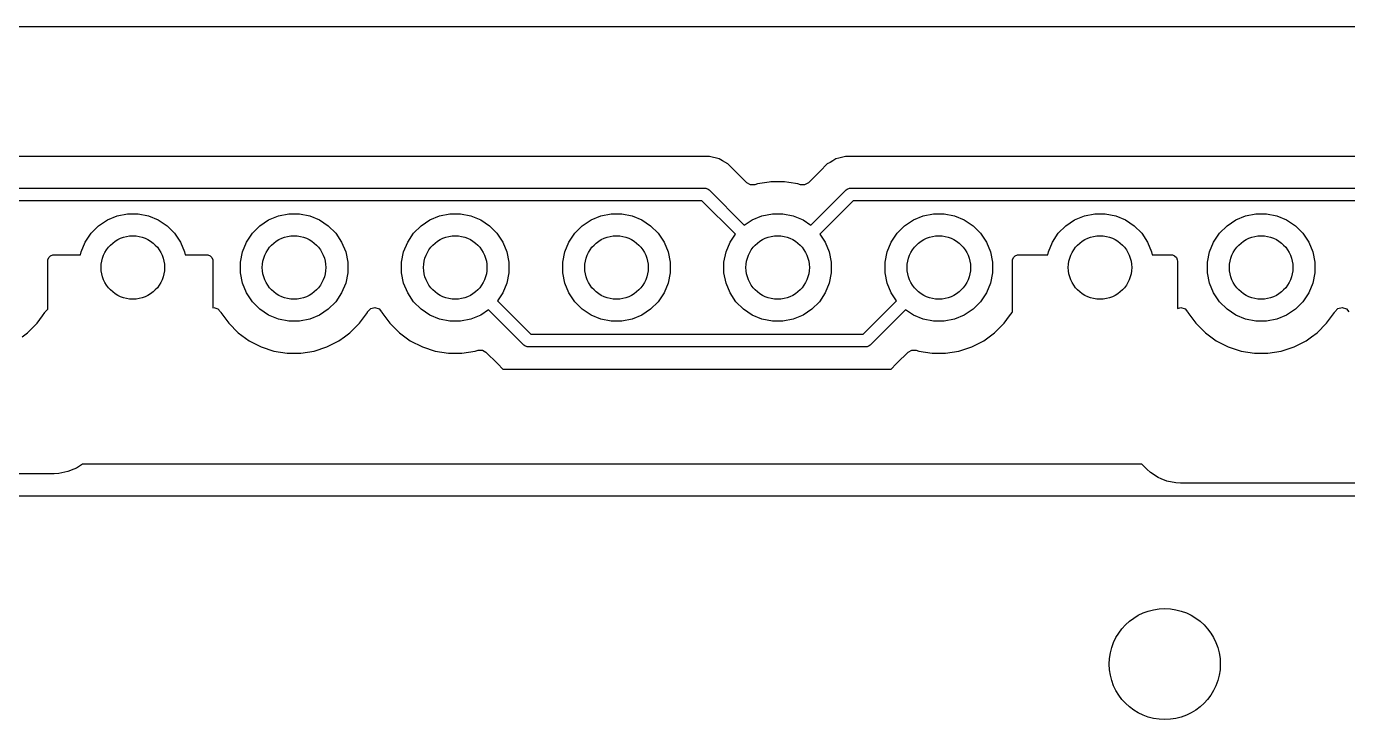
# Model space of a CAD drawing. Extents: x 81.5 to 180.4, y -148.7 to -49.7.
# Drawn here: x 105.56 to 126.38, y -60.62 to -49.7 of the extents above; entities that cross this region are included whole.
import ezdxf

# ---------------------------------------------------------------- set-up
doc = ezdxf.new("R2010")
doc.units = 0
doc.layers.add('BLACK', color=7, linetype='CONTINUOUS')

msp = doc.modelspace()

# ---------------------------------------------------------------- linework, layer by layer
at = {"layer": 'BLACK', "linetype": 'CONTINUOUS'}
for p, q in [((81.5745, -49.7005), (180.3255, -49.7005)), ((116.162331, -51.7485), (103.39767, -51.7485)), ((116.162347, -51.748499), (116.162331, -51.7485)), ((116.169943, -51.748499), (116.162347, -51.748499)), ((116.328057, -51.748499), (116.169943, -51.748499)), ((116.480785, -51.789423), (116.328057, -51.748499)), ((116.5309, -51.818358), (116.480785, -51.789423)), ((116.530904, -51.818359), (116.5309, -51.818358)), ((116.530904, -51.81836), (116.530904, -51.818359)), ((116.617716, -51.86848), (116.530904, -51.81836)), ((118.269095, -51.81836), (118.225689, -51.84342)), ((118.269096, -51.818359), (118.269095, -51.81836)), ((118.319209, -51.789425), (118.269096, -51.818359)), ((118.31921, -51.789424), (118.319209, -51.789425)), ((118.364587, -51.777265), (118.31921, -51.789424)), ((118.471943, -51.748499), (118.364587, -51.777265)), ((118.630058, -51.748499), (118.471943, -51.748499)), ((118.637654, -51.748499), (118.630058, -51.748499)), ((118.63767, -51.7485), (118.637654, -51.748499)), ((131.402331, -51.7485), (118.63767, -51.7485)), ((116.617717, -51.868481), (116.617716, -51.86848)), ((116.736588, -51.987352), (116.617717, -51.868481)), ((116.73659, -51.987355), (116.736588, -51.987352)), ((116.915476, -52.166241), (116.73659, -51.987355)), ((118.070478, -51.980286), (117.884522, -52.166241)), ((118.182282, -51.868481), (118.070478, -51.980286)), ((118.182285, -51.868479), (118.182282, -51.868481)), ((118.225689, -51.84342), (118.182285, -51.868479)), ((103.311, -52.249), (116.249, -52.249)), ((116.249, -52.249), (116.268509, -52.250921)), ((116.268509, -52.250921), (116.304557, -52.265853)), ((116.971632, -52.198486), (116.915476, -52.166241)), ((117.041473, -52.196492), (116.971632, -52.198486)), ((117.083757, -52.182753), (117.041473, -52.196492)), ((117.265006, -52.154046), (117.083757, -52.182753)), ((117.293713, -52.1495), (117.265006, -52.154046)), ((117.506287, -52.1495), (117.293713, -52.1495)), ((117.576272, -52.160584), (117.506287, -52.1495)), ((117.716245, -52.182754), (117.576272, -52.160584)), ((117.758523, -52.196491), (117.716245, -52.182754)), ((117.823199, -52.199726), (117.758523, -52.196491)), ((117.884522, -52.166241), (117.823199, -52.199726)), ((118.495443, -52.265853), (118.531491, -52.250921)), ((118.531491, -52.250921), (118.551, -52.249)), ((118.551, -52.249), (131.489, -52.249)), ((116.207578, -52.449), (103.352422, -52.449)), ((116.733489, -52.974911), (116.207578, -52.449)), ((116.304557, -52.265853), (116.319711, -52.278289)), ((116.319711, -52.278289), (116.874911, -52.833489)), ((117.925088, -52.833489), (118.480289, -52.278289)), ((118.592422, -52.449), (118.06651, -52.974911)), ((118.480289, -52.278289), (118.495443, -52.265853)), ((131.447578, -52.449), (118.592422, -52.449)), ((106.993258, -52.686601), (107.156685, -52.654093)), ((107.156685, -52.654093), (107.323315, -52.654093)), ((107.323315, -52.654093), (107.486742, -52.686601)), ((109.533258, -52.686601), (109.696685, -52.654093)), ((109.696685, -52.654093), (109.863315, -52.654093)), ((109.863315, -52.654093), (110.026742, -52.686601)), ((112.073258, -52.686601), (112.236685, -52.654093)), ((112.236685, -52.654093), (112.403315, -52.654093)), ((112.403315, -52.654093), (112.566742, -52.686601)), ((114.613258, -52.686601), (114.776685, -52.654093)), ((114.776685, -52.654093), (114.943315, -52.654093)), ((114.943315, -52.654093), (115.106742, -52.686601)), ((117.153258, -52.686601), (117.316685, -52.654093)), ((117.316685, -52.654093), (117.483315, -52.654093)), ((117.483315, -52.654093), (117.646742, -52.686601)), ((119.693258, -52.686601), (119.856685, -52.654093)), ((119.856685, -52.654093), (120.023315, -52.654093)), ((120.023315, -52.654093), (120.186742, -52.686601)), ((122.233258, -52.686601), (122.396685, -52.654093)), ((122.396685, -52.654093), (122.563315, -52.654093)), ((122.563315, -52.654093), (122.726742, -52.686601)), ((124.773258, -52.686601), (124.936685, -52.654093)), ((124.936685, -52.654093), (125.103315, -52.654093)), ((125.103315, -52.654093), (125.266742, -52.686601)), ((106.582941, -52.960766), (106.700766, -52.842941)), ((106.700766, -52.842941), (106.839313, -52.750367)), ((106.839313, -52.750367), (106.993258, -52.686601)), ((107.486742, -52.686601), (107.640687, -52.750367)), ((107.640687, -52.750367), (107.779234, -52.842941)), ((107.779234, -52.842941), (107.897059, -52.960766)), ((109.122941, -52.960766), (109.240766, -52.842941)), ((109.240766, -52.842941), (109.379313, -52.750367)), ((109.379313, -52.750367), (109.533258, -52.686601)), ((110.026742, -52.686601), (110.180687, -52.750367)), ((110.180687, -52.750367), (110.319234, -52.842941)), ((110.319234, -52.842941), (110.437059, -52.960766)), ((111.662941, -52.960766), (111.780766, -52.842941)), ((111.780766, -52.842941), (111.919313, -52.750367)), ((111.919313, -52.750367), (112.073258, -52.686601)), ((112.566742, -52.686601), (112.720687, -52.750367)), ((112.720687, -52.750367), (112.859234, -52.842941)), ((112.859234, -52.842941), (112.977059, -52.960766)), ((114.202941, -52.960766), (114.320766, -52.842941)), ((114.320766, -52.842941), (114.459313, -52.750367)), ((114.459313, -52.750367), (114.613258, -52.686601)), ((115.106742, -52.686601), (115.260687, -52.750367)), ((115.260687, -52.750367), (115.399234, -52.842941)), ((115.399234, -52.842941), (115.517059, -52.960766)), ((116.874911, -52.833489), (116.999313, -52.750367)), ((116.999313, -52.750367), (117.153258, -52.686601)), ((117.646742, -52.686601), (117.800687, -52.750367)), ((117.800687, -52.750367), (117.925088, -52.833489)), ((119.282941, -52.960766), (119.400766, -52.842941)), ((119.400766, -52.842941), (119.539313, -52.750367)), ((119.539313, -52.750367), (119.693258, -52.686601)), ((120.186742, -52.686601), (120.340687, -52.750367)), ((120.340687, -52.750367), (120.479234, -52.842941)), ((120.479234, -52.842941), (120.597059, -52.960766)), ((121.822941, -52.960766), (121.940766, -52.842941)), ((121.940766, -52.842941), (122.079313, -52.750367)), ((122.079313, -52.750367), (122.233258, -52.686601)), ((122.726742, -52.686601), (122.880687, -52.750367)), ((122.880687, -52.750367), (123.019234, -52.842941)), ((123.019234, -52.842941), (123.137059, -52.960766)), ((124.362941, -52.960766), (124.480766, -52.842941)), ((124.480766, -52.842941), (124.619313, -52.750367)), ((124.619313, -52.750367), (124.773258, -52.686601)), ((125.266742, -52.686601), (125.420687, -52.750367)), ((125.420687, -52.750367), (125.559234, -52.842941)), ((125.559234, -52.842941), (125.677059, -52.960766)), ((106.490367, -53.099313), (106.582941, -52.960766)), ((107.897059, -52.960766), (107.989633, -53.099313)), ((109.030367, -53.099313), (109.122941, -52.960766)), ((110.437059, -52.960766), (110.529633, -53.099313)), ((111.570367, -53.099313), (111.662941, -52.960766)), ((112.977059, -52.960766), (113.069633, -53.099313)), ((114.110367, -53.099313), (114.202941, -52.960766)), ((115.517059, -52.960766), (115.609633, -53.099313)), ((116.650367, -53.099313), (116.733489, -52.974911)), ((118.06651, -52.974911), (118.149633, -53.099313)), ((119.190367, -53.099313), (119.282941, -52.960766)), ((120.597059, -52.960766), (120.689633, -53.099313)), ((121.730367, -53.099313), (121.822941, -52.960766)), ((123.137059, -52.960766), (123.229633, -53.099313)), ((124.270367, -53.099313), (124.362941, -52.960766)), ((125.677059, -52.960766), (125.769633, -53.099313)), ((106.417303, -53.3), (106.426601, -53.253258)), ((106.426601, -53.253258), (106.490367, -53.099313)), ((107.989633, -53.099313), (108.053399, -53.253258)), ((108.053399, -53.253258), (108.062697, -53.3)), ((108.934093, -53.416685), (108.966601, -53.253258)), ((108.966601, -53.253258), (109.030367, -53.099313)), ((110.529633, -53.099313), (110.593399, -53.253258)), ((110.593399, -53.253258), (110.625907, -53.416685)), ((111.474093, -53.416685), (111.506601, -53.253258)), ((111.506601, -53.253258), (111.570367, -53.099313)), ((113.069633, -53.099313), (113.133399, -53.253258)), ((113.133399, -53.253258), (113.165907, -53.416685)), ((114.014093, -53.416685), (114.046601, -53.253258)), ((114.046601, -53.253258), (114.110367, -53.099313)), ((115.609633, -53.099313), (115.673399, -53.253258)), ((115.673399, -53.253258), (115.705907, -53.416685)), ((116.554093, -53.416685), (116.586601, -53.253258)), ((116.586601, -53.253258), (116.650367, -53.099313)), ((118.149633, -53.099313), (118.213399, -53.253258)), ((118.213399, -53.253258), (118.245907, -53.416685)), ((119.094093, -53.416685), (119.126601, -53.253258)), ((119.126601, -53.253258), (119.190367, -53.099313)), ((120.689633, -53.099313), (120.753399, -53.253258)), ((120.753399, -53.253258), (120.785907, -53.416685)), ((121.657303, -53.3), (121.666601, -53.253258)), ((121.666601, -53.253258), (121.730367, -53.099313)), ((123.229633, -53.099313), (123.293399, -53.253258)), ((123.293399, -53.253258), (123.302697, -53.3)), ((124.174093, -53.416685), (124.206601, -53.253258)), ((124.206601, -53.253258), (124.270367, -53.099313)), ((125.769633, -53.099313), (125.833399, -53.253258)), ((125.833399, -53.253258), (125.865907, -53.416685)), ((105.9, -53.4), (105.901921, -53.380491)), ((105.9, -54.155931), (105.9, -53.4)), ((105.901921, -53.380491), (105.916853, -53.344443)), ((105.916853, -53.344443), (105.944443, -53.316853)), ((105.944443, -53.316853), (105.980491, -53.301921)), ((105.980491, -53.301921), (106, -53.3)), ((106, -53.3), (106.417303, -53.3)), ((108.062697, -53.3), (108.4, -53.3)), ((108.4, -53.3), (108.419509, -53.301921)), ((108.419509, -53.301921), (108.455557, -53.316853)), ((108.455557, -53.316853), (108.483147, -53.344443)), ((108.483147, -53.344443), (108.498079, -53.380491)), ((108.498079, -53.380491), (108.5, -53.4)), ((108.5, -53.4), (108.5, -54.134633)), ((108.934093, -53.583315), (108.934093, -53.416685)), ((110.625907, -53.416685), (110.625907, -53.583315)), ((111.474093, -53.583315), (111.474093, -53.416685)), ((113.165907, -53.416685), (113.165907, -53.583315)), ((114.014093, -53.583315), (114.014093, -53.416685)), ((115.705907, -53.416685), (115.705907, -53.583315)), ((116.554093, -53.583315), (116.554093, -53.416685)), ((118.245907, -53.416685), (118.245907, -53.583315)), ((119.094093, -53.583315), (119.094093, -53.416685)), ((120.785907, -53.416685), (120.785907, -53.583315)), ((121.1, -53.4), (121.101921, -53.380491)), ((121.1, -54.198288), (121.1, -53.4)), ((121.101921, -53.380491), (121.116853, -53.344443)), ((121.116853, -53.344443), (121.144443, -53.316853)), ((121.144443, -53.316853), (121.180491, -53.301921)), ((121.180491, -53.301921), (121.2, -53.3)), ((121.2, -53.3), (121.657303, -53.3)), ((123.302697, -53.3), (123.6, -53.3)), ((123.6, -53.3), (123.619509, -53.301921)), ((123.619509, -53.301921), (123.655557, -53.316853)), ((123.655557, -53.316853), (123.683147, -53.344443)), ((123.683147, -53.344443), (123.698079, -53.380491)), ((123.698079, -53.380491), (123.7, -53.4)), ((123.7, -53.4), (123.7, -54.14454)), ((124.174093, -53.583315), (124.174093, -53.416685)), ((125.865907, -53.416685), (125.865907, -53.583315)), ((108.966601, -53.746742), (108.934093, -53.583315)), ((110.625907, -53.583315), (110.593399, -53.746742)), ((111.506601, -53.746742), (111.474093, -53.583315)), ((113.165907, -53.583315), (113.133399, -53.746742)), ((114.046601, -53.746742), (114.014093, -53.583315)), ((115.705907, -53.583315), (115.673399, -53.746742)), ((116.586601, -53.746742), (116.554093, -53.583315)), ((118.245907, -53.583315), (118.213399, -53.746742)), ((119.126601, -53.746742), (119.094093, -53.583315)), ((120.785907, -53.583315), (120.753399, -53.746742)), ((124.206601, -53.746742), (124.174093, -53.583315)), ((125.865907, -53.583315), (125.833399, -53.746742)), ((109.030367, -53.900687), (108.966601, -53.746742)), ((109.122941, -54.039234), (109.030367, -53.900687)), ((110.529633, -53.900687), (110.437059, -54.039234)), ((110.593399, -53.746742), (110.529633, -53.900687)), ((111.570367, -53.900687), (111.506601, -53.746742)), ((111.662941, -54.039234), (111.570367, -53.900687)), ((113.069633, -53.900687), (112.98651, -54.025088)), ((113.133399, -53.746742), (113.069633, -53.900687)), ((114.110367, -53.900687), (114.046601, -53.746742)), ((114.202941, -54.039234), (114.110367, -53.900687)), ((115.609633, -53.900687), (115.517059, -54.039234)), ((115.673399, -53.746742), (115.609633, -53.900687)), ((116.650367, -53.900687), (116.586601, -53.746742)), ((116.742941, -54.039234), (116.650367, -53.900687)), ((118.149633, -53.900687), (118.057059, -54.039234)), ((118.213399, -53.746742), (118.149633, -53.900687)), ((119.190367, -53.900687), (119.126601, -53.746742)), ((119.273489, -54.025088), (119.190367, -53.900687)), ((120.689633, -53.900687), (120.597059, -54.039234)), ((120.753399, -53.746742), (120.689633, -53.900687)), ((124.270367, -53.900687), (124.206601, -53.746742)), ((124.362941, -54.039234), (124.270367, -53.900687)), ((125.769633, -53.900687), (125.677059, -54.039234)), ((125.833399, -53.746742), (125.769633, -53.900687)), ((109.240766, -54.157059), (109.122941, -54.039234)), ((110.437059, -54.039234), (110.319234, -54.157059)), ((111.780766, -54.157059), (111.662941, -54.039234)), ((112.98651, -54.025088), (113.512422, -54.551)), ((114.320766, -54.157059), (114.202941, -54.039234)), ((115.517059, -54.039234), (115.399234, -54.157059)), ((116.860766, -54.157059), (116.742941, -54.039234)), ((118.057059, -54.039234), (117.939234, -54.157059)), ((118.747578, -54.551), (119.273489, -54.025088)), ((120.597059, -54.039234), (120.479234, -54.157059)), ((124.480766, -54.157059), (124.362941, -54.039234)), ((125.677059, -54.039234), (125.559234, -54.157059)), ((105.730109, -54.379786), (105.81589, -54.261717)), ((105.81589, -54.261717), (105.855051, -54.207816)), ((105.855051, -54.207816), (105.859793, -54.198508)), ((105.859793, -54.198508), (105.9, -54.155931)), ((108.5, -54.134633), (108.515025, -54.130912)), ((108.515025, -54.130912), (108.581161, -54.153447)), ((108.581161, -54.153447), (108.620204, -54.198504)), ((108.620204, -54.198504), (108.624949, -54.207817)), ((108.624949, -54.207817), (108.74989, -54.379786)), ((109.379313, -54.249633), (109.240766, -54.157059)), ((109.533258, -54.313399), (109.379313, -54.249633)), ((109.696685, -54.345907), (109.533258, -54.313399)), ((110.026742, -54.313399), (109.863315, -54.345907)), ((110.180687, -54.249633), (110.026742, -54.313399)), ((110.319234, -54.157059), (110.180687, -54.249633)), ((110.810109, -54.379786), (110.935048, -54.20782)), ((110.935047, -54.20782), (110.935051, -54.207816)), ((110.935048, -54.20782), (110.935047, -54.20782)), ((110.935051, -54.207816), (110.939514, -54.199054)), ((110.939514, -54.199054), (110.987488, -54.148259)), ((110.987488, -54.148259), (111.055308, -54.131463)), ((111.055308, -54.131463), (111.121444, -54.153999)), ((111.121444, -54.153999), (111.160486, -54.199056)), ((111.160486, -54.199056), (111.164951, -54.20782)), ((111.164951, -54.20782), (111.28989, -54.379786)), ((111.919313, -54.249633), (111.780766, -54.157059)), ((112.073258, -54.313399), (111.919313, -54.249633)), ((112.236685, -54.345907), (112.073258, -54.313399)), ((112.566742, -54.313399), (112.403315, -54.345907)), ((112.720687, -54.249633), (112.566742, -54.313399)), ((112.845088, -54.16651), (112.720687, -54.249633)), ((113.400289, -54.721711), (112.845088, -54.16651)), ((114.459313, -54.249633), (114.320766, -54.157059)), ((114.613258, -54.313399), (114.459313, -54.249633)), ((114.776685, -54.345907), (114.613258, -54.313399)), ((115.106742, -54.313399), (114.943315, -54.345907)), ((115.260687, -54.249633), (115.106742, -54.313399)), ((115.399234, -54.157059), (115.260687, -54.249633)), ((116.999313, -54.249633), (116.860766, -54.157059)), ((117.153258, -54.313399), (116.999313, -54.249633)), ((117.316685, -54.345907), (117.153258, -54.313399)), ((117.646742, -54.313399), (117.483315, -54.345907)), ((117.800687, -54.249633), (117.646742, -54.313399)), ((117.939234, -54.157059), (117.800687, -54.249633)), ((119.414911, -54.16651), (118.859711, -54.721711)), ((119.539313, -54.249633), (119.414911, -54.16651)), ((119.693258, -54.313399), (119.539313, -54.249633)), ((119.856685, -54.345907), (119.693258, -54.313399)), ((120.186742, -54.313399), (120.023315, -54.345907)), ((120.340687, -54.249633), (120.186742, -54.313399)), ((120.479234, -54.157059), (120.340687, -54.249633)), ((120.970109, -54.379786), (121.05589, -54.261717)), ((121.05589, -54.261717), (121.095051, -54.207816)), ((121.095051, -54.207816), (121.099793, -54.198508)), ((121.099793, -54.198508), (121.1, -54.198288)), ((123.7, -54.14454), (123.755025, -54.130912)), ((123.755025, -54.130912), (123.821161, -54.153447)), ((123.821161, -54.153447), (123.860204, -54.198504)), ((123.860204, -54.198504), (123.864949, -54.207817)), ((123.864949, -54.207817), (123.98989, -54.379786)), ((124.619313, -54.249633), (124.480766, -54.157059)), ((124.773258, -54.313399), (124.619313, -54.249633)), ((124.936685, -54.345907), (124.773258, -54.313399)), ((125.266742, -54.313399), (125.103315, -54.345907)), ((125.420687, -54.249633), (125.266742, -54.313399)), ((125.559234, -54.157059), (125.420687, -54.249633)), ((126.050109, -54.379786), (126.175048, -54.20782)), ((126.175047, -54.20782), (126.175051, -54.207816)), ((126.175048, -54.20782), (126.175047, -54.20782)), ((126.175051, -54.207816), (126.179514, -54.199054)), ((126.179514, -54.199054), (126.227488, -54.148259)), ((126.227488, -54.148259), (126.295308, -54.131463)), ((126.295308, -54.131463), (126.361444, -54.153999)), ((126.361444, -54.153999), (126.400486, -54.199056)), ((105.494138, -54.592335), (105.579786, -54.530109)), ((105.579786, -54.530109), (105.579788, -54.530106)), ((105.579788, -54.530106), (105.579792, -54.530104)), ((105.579792, -54.530104), (105.730104, -54.379792)), ((105.730104, -54.379792), (105.730106, -54.379788)), ((105.730106, -54.379788), (105.730109, -54.379786)), ((108.74989, -54.379786), (108.900213, -54.530109)), ((108.900213, -54.530109), (109.072179, -54.655048)), ((109.863315, -54.345907), (109.696685, -54.345907)), ((110.574138, -54.592335), (110.659786, -54.530109)), ((110.659786, -54.530109), (110.659788, -54.530106)), ((110.659788, -54.530106), (110.659792, -54.530104)), ((110.659792, -54.530104), (110.810104, -54.379792)), ((110.810104, -54.379792), (110.810106, -54.379788)), ((110.810106, -54.379788), (110.810109, -54.379786)), ((111.28989, -54.379786), (111.440213, -54.530109)), ((111.440213, -54.530109), (111.612179, -54.655048)), ((112.403315, -54.345907), (112.236685, -54.345907)), ((114.943315, -54.345907), (114.776685, -54.345907)), ((117.483315, -54.345907), (117.316685, -54.345907)), ((120.023315, -54.345907), (119.856685, -54.345907)), ((120.734138, -54.592335), (120.819786, -54.530109)), ((120.819786, -54.530109), (120.819788, -54.530106)), ((120.819788, -54.530106), (120.819792, -54.530104)), ((120.819792, -54.530104), (120.970104, -54.379792)), ((120.970104, -54.379792), (120.970106, -54.379788)), ((120.970106, -54.379788), (120.970109, -54.379786)), ((123.98989, -54.379786), (124.140213, -54.530109)), ((124.140213, -54.530109), (124.312179, -54.655048)), ((125.103315, -54.345907), (124.936685, -54.345907)), ((125.814138, -54.592335), (125.899786, -54.530109)), ((125.899786, -54.530109), (125.899788, -54.530106)), ((125.899788, -54.530106), (125.899792, -54.530104)), ((125.899792, -54.530104), (126.050104, -54.379792)), ((126.050104, -54.379792), (126.050106, -54.379788)), ((126.050106, -54.379788), (126.050109, -54.379786)), ((109.072179, -54.655048), (109.072181, -54.655049)), ((109.072181, -54.655049), (109.072184, -54.655051)), ((109.072184, -54.655051), (109.261588, -54.751557)), ((110.298412, -54.751557), (110.487816, -54.655051)), ((110.487816, -54.655051), (110.574138, -54.592335)), ((111.612179, -54.655048), (111.612181, -54.655049)), ((111.612181, -54.655049), (111.612184, -54.655051)), ((111.612184, -54.655051), (111.801588, -54.751557)), ((113.415443, -54.734147), (113.400289, -54.721711)), ((113.451491, -54.749079), (113.415443, -54.734147)), ((113.471, -54.751), (113.451491, -54.749079)), ((118.789, -54.751), (113.471, -54.751)), ((113.512422, -54.551), (118.747578, -54.551)), ((118.808509, -54.749079), (118.789, -54.751)), ((118.844557, -54.734147), (118.808509, -54.749079)), ((118.859711, -54.721711), (118.844557, -54.734147)), ((120.458412, -54.751557), (120.647816, -54.655051)), ((120.647816, -54.655051), (120.734138, -54.592335)), ((124.312179, -54.655048), (124.312181, -54.655049)), ((124.312181, -54.655049), (124.312184, -54.655051)), ((124.312184, -54.655051), (124.501588, -54.751557)), ((125.538412, -54.751557), (125.727816, -54.655051)), ((125.727816, -54.655051), (125.814138, -54.592335)), ((109.261588, -54.751557), (109.463757, -54.817246)), ((109.463757, -54.817246), (109.673713, -54.8505)), ((109.673713, -54.8505), (109.673714, -54.8505)), ((109.673714, -54.8505), (109.886286, -54.8505)), ((109.886286, -54.8505), (109.886287, -54.8505)), ((109.886287, -54.8505), (110.096243, -54.817246)), ((110.096243, -54.817246), (110.298412, -54.751557)), ((111.801588, -54.751557), (112.003757, -54.817246)), ((112.003757, -54.817246), (112.213713, -54.8505)), ((112.213713, -54.8505), (112.213714, -54.8505)), ((112.213714, -54.8505), (112.426286, -54.8505)), ((112.426286, -54.8505), (112.426287, -54.8505)), ((112.426287, -54.8505), (112.636243, -54.817246)), ((112.636243, -54.817246), (112.678523, -54.803507)), ((112.678523, -54.803507), (112.748362, -54.801511)), ((112.748362, -54.801511), (112.804522, -54.833757)), ((112.804522, -54.833757), (112.986139, -55.015374)), ((119.27973, -55.009504), (119.455478, -54.833755)), ((119.455478, -54.833755), (119.516799, -54.800272)), ((119.516799, -54.800272), (119.581473, -54.803506)), ((119.581473, -54.803506), (119.623757, -54.817246)), ((119.623757, -54.817246), (119.833713, -54.8505)), ((119.833713, -54.8505), (119.833714, -54.8505)), ((119.833714, -54.8505), (120.046286, -54.8505)), ((120.046286, -54.8505), (120.046287, -54.8505)), ((120.046287, -54.8505), (120.256243, -54.817246)), ((120.256243, -54.817246), (120.458412, -54.751557)), ((124.501588, -54.751557), (124.703757, -54.817246)), ((124.703757, -54.817246), (124.913713, -54.8505)), ((124.913713, -54.8505), (124.913714, -54.8505)), ((124.913714, -54.8505), (125.126286, -54.8505)), ((125.126286, -54.8505), (125.126287, -54.8505)), ((125.126287, -54.8505), (125.336243, -54.817246)), ((125.336243, -54.817246), (125.538412, -54.751557)), ((112.986139, -55.015374), (112.986149, -55.015385)), ((112.986149, -55.015385), (112.990479, -55.019715)), ((112.990479, -55.019715), (112.99048, -55.019716)), ((112.99048, -55.019716), (113.070764, -55.1)), ((113.070764, -55.1), (119.189236, -55.1)), ((119.189236, -55.1), (119.26952, -55.019716)), ((119.26952, -55.019714), (119.279728, -55.009507)), ((119.26952, -55.019716), (119.26952, -55.019714)), ((119.279728, -55.009507), (119.27973, -55.009504)), ((106.446249, -56.5995), (106.353548, -56.661441)), ((108.239821, -56.5995), (106.446249, -56.5995)), ((108.25, -56.6), (108.239821, -56.5995)), ((121.35, -56.6), (108.25, -56.6)), ((121.360179, -56.5995), (121.35, -56.6)), ((123.13884, -56.5995), (121.360179, -56.5995)), ((123.21867, -56.67933), (123.13884, -56.5995)), ((106, -56.75), (93.2, -56.75)), ((106.073513, -56.746389), (106, -56.75)), ((106.217713, -56.717706), (106.073513, -56.746389)), ((106.31036, -56.67933), (106.217713, -56.717706)), ((106.353548, -56.661441), (106.31036, -56.67933)), ((123.273205, -56.728758), (123.21867, -56.67933)), ((123.395452, -56.810441), (123.273205, -56.728758)), ((123.445767, -56.831282), (123.395452, -56.810441)), ((123.531287, -56.866706), (123.445767, -56.831282)), ((123.675487, -56.895389), (123.531287, -56.866706)), ((123.749, -56.899), (123.675487, -56.895389)), ((136.451, -56.899), (123.749, -56.899)), ((88.4, -57.1), (162.4, -57.1))]:
    msp.add_line(p, q, dxfattribs=at)
at = {"layer": 'BLACK'}
for centre, radius in [((107.24, -53.5), 0.5), ((109.78, -53.5), 0.5), ((112.32, -53.5), 0.5), ((114.86, -53.5), 0.5), ((117.4, -53.5), 0.5), ((119.94, -53.5), 0.5), ((122.48, -53.5), 0.5), ((125.02, -53.5), 0.5), ((123.5, -59.75), 0.875)]:
    msp.add_circle(centre, radius, dxfattribs=at)

doc.saveas('drawing.dxf')
